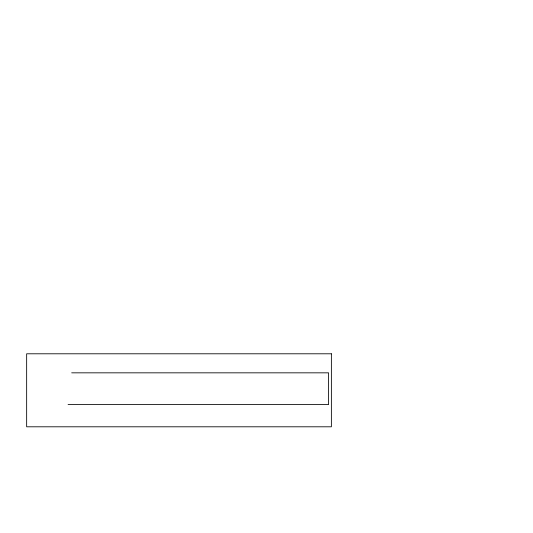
<?xml version="1.0" encoding="UTF-8"?>
<svg xmlns="http://www.w3.org/2000/svg" width="533" height="533" viewBox="0 0 533 533"><rect width="100%" height="100%" fill="white"/><g stroke="black" fill="none" stroke-linecap="round" stroke-linejoin="round"><path stroke-width="0.8" d="M71.682 372.834L328.594 372.834L328.594 404.58L68.077 404.58M331.379 353.792L26.65 353.792L26.65 426.8L331.379 426.8L331.379 353.792"/></g></svg>
